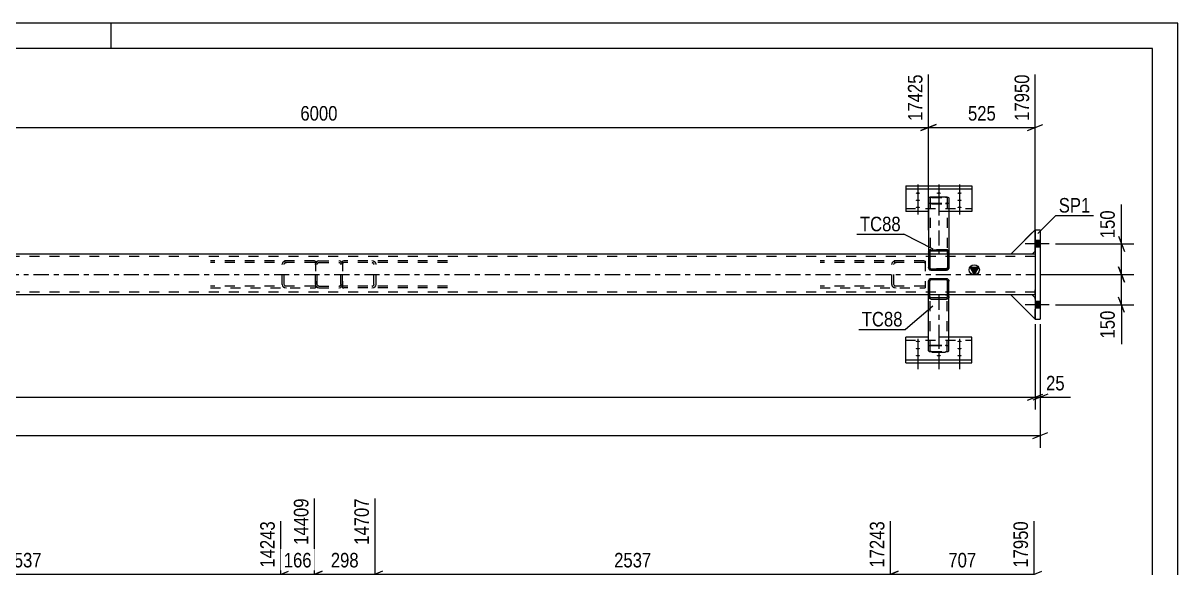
# Model space of a CAD drawing. Header units: millimetres. Extents: x -95 to 746, y -460 to 134.
# Drawn here: x 519 to 746.3, y 26.5 to 133.7 of the extents above; entities that cross this region are included whole.
import ezdxf

# ---------------------------------------------------------------- set-up
doc = ezdxf.new("R2010")
doc.units = ezdxf.units.MM
doc.linetypes.add('DXK_LINE_DOT2', pattern=[3.9198, 1.9599, -1.9599])
doc.linetypes.add('DXK_LINE_DOT3', pattern=[5.9187, 2.979, -0.9799, 0.9799, -0.9799])
doc.styles.add('Arial Narrow', font='ARIALN.TTF', dxfattribs={"height": 0.2})

# ---------------------------------------------------------------- blocks, each defined once
blk = doc.blocks.new('Unknown-389780219-19542')
at = {"color": 5, "linetype": 'Continuous'}
for p, q in [((746.31, 133.73), (-94.69, 133.73)), ((536.31, 128.73), (536.31, 133.73)), ((746.31, -460.27), (746.31, 133.73)), ((741.31, 128.73), (-89.69, 128.73)), ((741.31, -455.27), (741.31, 128.73))]:
    blk.add_line(p, q, dxfattribs=at)
blk = doc.blocks.new('Part-389780219-25405 - 25362')
at = {"color": 2, "linetype": 'Continuous'}
for p, q in [((692.73, 66.85), (692.73, 71.9)), ((697.23, 71.9), (692.73, 71.9)), ((705.73, 71.9), (701.23, 71.9)), ((705.73, 66.85), (705.73, 71.9)), ((692.73, 67.45), (705.73, 67.45)), ((692.73, 66.85), (705.73, 66.85))]:
    blk.add_line(p, q, dxfattribs=at)
at = {"color": 7, "linetype": 'DXK_LINE_DOT2'}
for p, q in [((692.73, 71.3), (705.73, 71.3)), ((701.23, 71.9), (697.23, 71.9))]:
    blk.add_line(p, q, dxfattribs=at)
blk = doc.blocks.new('Part-389780219-25379 - 25362')
at = {"color": 7, "linetype": 'DXK_LINE_DOT2'}
for p, q in [((576.34, 86.91), (555.92, 86.91)), ((576.34, 86.59), (555.92, 86.59)), ((570.03, 86.51), (569.97, 86.27)), ((570.41, 86.27), (570.44, 86.39)), ((570.85, 86.91), (570.51, 86.86)), ((570.68, 86.56), (570.85, 86.59)), ((576.34, 86.91), (576.59, 86.87)), ((576.34, 86.59), (576.5, 86.56)), ((576.5, 86.56), (576.59, 86.52)), ((576.59, 86.87), (576.59, 81.66)), ((569.97, 82.27), (569.97, 86.27)), ((570.41, 82.27), (570.41, 86.27)), ((576.34, 81.95), (555.92, 81.95)), ((569.97, 82.27), (570.03, 82.02)), ((570.44, 82.15), (570.41, 82.27)), ((570.85, 81.95), (570.68, 81.97)), ((576.5, 81.97), (576.34, 81.95)), ((576.59, 82.02), (576.5, 81.97)), ((555.92, 81.63), (576.34, 81.63)), ((570.51, 81.68), (570.85, 81.63)), ((576.34, 81.63), (576.59, 81.66))]:
    blk.add_line(p, q, dxfattribs=at)
for centre, radius, start, end in [((570.71, 86.08), 0.802, 104.5547, 147.5895), ((570.78, 86.18), 0.401, 104.5547, 147.5895), ((570.71, 82.45), 0.802, 212.4105, 255.4453), ((570.78, 82.36), 0.401, 212.4105, 255.4453)]:
    blk.add_arc(centre, radius, start, end, dxfattribs=at)
blk = doc.blocks.new('Part-389780219-25381 - 25362')
at = {"color": 7, "linetype": 'DXK_LINE_DOT2'}
for p, q in [((696.34, 86.91), (675.92, 86.91)), ((696.34, 86.59), (675.92, 86.59)), ((690.03, 86.51), (689.97, 86.27)), ((690.41, 86.27), (690.44, 86.39)), ((690.85, 86.91), (690.51, 86.86)), ((690.68, 86.56), (690.85, 86.59)), ((696.34, 86.91), (696.59, 86.87)), ((696.34, 86.59), (696.51, 86.56)), ((696.51, 86.56), (696.59, 86.52)), ((696.59, 86.87), (696.59, 81.66)), ((689.97, 82.27), (689.97, 86.27)), ((690.41, 82.27), (690.41, 86.27)), ((696.34, 81.95), (675.92, 81.95)), ((689.97, 82.27), (690.03, 82.02)), ((690.44, 82.15), (690.41, 82.27)), ((690.85, 81.95), (690.68, 81.97)), ((696.51, 81.97), (696.34, 81.95)), ((696.59, 82.02), (696.51, 81.97)), ((675.92, 81.63), (696.34, 81.63)), ((690.51, 81.68), (690.85, 81.63)), ((696.34, 81.63), (696.59, 81.66))]:
    blk.add_line(p, q, dxfattribs=at)
for centre, radius, start, end in [((690.71, 86.08), 0.802, 104.5547, 147.5895), ((690.78, 86.18), 0.401, 104.5547, 147.5895), ((690.71, 82.45), 0.802, 212.4105, 255.4453), ((690.78, 82.36), 0.401, 212.4105, 255.4453)]:
    blk.add_arc(centre, radius, start, end, dxfattribs=at)
blk = doc.blocks.new('Part-389780219-25383 - 25362')
at = {"color": 7, "linetype": 'DXK_LINE_DOT2'}
for p, q in [((582.13, 86.91), (581.87, 86.87)), ((581.87, 86.87), (581.87, 81.66)), ((581.87, 86.52), (581.96, 86.56)), ((581.96, 86.56), (582.13, 86.59)), ((602.55, 86.91), (582.13, 86.91)), ((602.55, 86.59), (582.13, 86.59)), ((587.96, 86.86), (587.62, 86.91)), ((587.62, 86.59), (587.79, 86.56)), ((588.03, 86.39), (588.06, 86.27)), ((588.5, 86.27), (588.43, 86.51)), ((588.06, 82.27), (588.06, 86.27)), ((588.5, 82.27), (588.5, 86.27)), ((581.96, 81.97), (581.87, 82.02)), ((582.13, 81.95), (581.96, 81.97)), ((602.55, 81.95), (582.13, 81.95)), ((587.79, 81.97), (587.62, 81.95)), ((588.06, 82.27), (588.03, 82.15)), ((588.43, 82.02), (588.5, 82.27)), ((581.87, 81.66), (582.13, 81.63)), ((602.55, 81.63), (582.13, 81.63)), ((587.62, 81.63), (587.96, 81.68))]:
    blk.add_line(p, q, dxfattribs=at)
for centre, radius, start, end in [((587.69, 86.18), 0.401, 32.4105, 75.4453), ((587.76, 86.08), 0.802, 32.4105, 75.4453), ((587.69, 82.36), 0.401, 284.5547, 327.5895), ((587.76, 82.45), 0.802, 284.5547, 327.5895)]:
    blk.add_arc(centre, radius, start, end, dxfattribs=at)
blk = doc.blocks.new('Bolt-389780219-25582 - 25362')
at = {"linetype": 'Continuous'}
for points in [[(718.23, 90.93), (718.23, 89.61), (719.23, 89.61), (719.23, 90.93)], [(718.23, 90.93), (718.23, 89.61), (719.23, 89.61), (719.23, 90.93)], [(718.23, 78.93), (718.23, 77.61), (719.23, 77.61), (719.23, 78.93)], [(718.23, 78.93), (718.23, 77.61), (719.23, 77.61), (719.23, 78.93)]]:
    blk.add_hatch(color=1, dxfattribs=at).paths.add_polyline_path(points)
at = {"color": 1, "linetype": 'Continuous'}
for p, q in [((719.23, 90.93), (718.23, 90.93)), ((719.23, 90.93), (718.23, 90.93)), ((720.99, 90.27), (716.23, 90.27)), ((720.99, 90.27), (716.23, 90.27)), ((719.23, 89.61), (718.23, 89.61)), ((719.23, 89.61), (718.23, 89.61)), ((720.99, 78.27), (716.23, 78.27)), ((720.99, 78.27), (716.23, 78.27)), ((719.23, 78.93), (718.23, 78.93)), ((719.23, 78.93), (718.23, 78.93)), ((719.23, 77.61), (718.23, 77.61)), ((719.23, 77.61), (718.23, 77.61))]:
    blk.add_line(p, q, dxfattribs=at)
blk = doc.blocks.new('Part-389780219-25392 - 25362')
at = {"color": 7, "linetype": 'DXK_LINE_DOT2'}
for p, q in [((576.64, 86.51), (576.59, 86.27)), ((576.91, 86.27), (576.94, 86.39)), ((577.23, 86.91), (576.99, 86.86)), ((577.11, 86.56), (577.23, 86.59)), ((577.23, 86.91), (581.23, 86.91)), ((577.23, 86.59), (581.23, 86.59)), ((581.48, 86.86), (581.23, 86.91)), ((581.23, 86.59), (581.36, 86.56)), ((581.53, 86.39), (581.55, 86.27)), ((581.87, 86.27), (581.83, 86.51)), ((576.59, 82.27), (576.59, 86.27)), ((576.91, 82.27), (576.91, 86.27)), ((581.55, 82.27), (581.55, 86.27)), ((581.87, 82.27), (581.87, 86.27)), ((576.59, 82.27), (576.64, 82.02)), ((576.94, 82.15), (576.91, 82.27)), ((577.23, 81.95), (577.11, 81.97)), ((577.23, 81.95), (581.23, 81.95)), ((581.36, 81.97), (581.23, 81.95)), ((581.55, 82.27), (581.53, 82.15)), ((581.83, 82.02), (581.87, 82.27)), ((576.99, 81.68), (577.23, 81.63)), ((577.23, 81.63), (581.23, 81.63)), ((581.23, 81.63), (581.48, 81.68))]:
    blk.add_line(p, q, dxfattribs=at)
for centre, radius, start, end in [((577.23, 86.27), 0.64, 112.5, 157.5), ((577.23, 86.27), 0.32, 112.5, 157.5), ((581.23, 86.27), 0.32, 22.5, 67.5), ((581.23, 86.27), 0.64, 22.5, 67.5), ((577.23, 82.27), 0.64, 202.5, 247.5), ((577.23, 82.27), 0.32, 202.5, 247.5), ((581.23, 82.27), 0.32, 292.5, 337.5), ((581.23, 82.27), 0.64, 292.5, 337.5)]:
    blk.add_arc(centre, radius, start, end, dxfattribs=at)
blk = doc.blocks.new('Part-389780219-25462 - 25362')
at = {"color": 7, "linetype": 'DXK_LINE_DOT2'}
for p, q in [((717.63, 80.27), (713.43, 80.27)), ((713.43, 80.27), (718.23, 75.47)), ((718.23, 79.67), (717.63, 80.27)), ((718.23, 75.47), (718.23, 79.67))]:
    blk.add_line(p, q, dxfattribs=at)
blk = doc.blocks.new('Part-389780219-25398 - 25362')
at = {"color": 7, "linetype": 'DXK_LINE_DOT2'}
for p, q in [((697.23, 79.89), (697.23, 80.27)), ((697.47, 80.27), (697.23, 80.27)), ((697.55, 69.21), (697.55, 80.27)), ((700.59, 80.27), (701.23, 80.27)), ((700.82, 80.27), (700.84, 80.27)), ((700.89, 80.27), (700.91, 80.27)), ((700.91, 69.21), (700.91, 80.27)), ((701.23, 79.89), (701.23, 80.27)), ((697.23, 70.14), (697.28, 70.22)), ((697.28, 70.22), (697.42, 70.3)), ((697.42, 70.3), (697.63, 70.34)), ((697.58, 70.18), (697.55, 70.14)), ((697.55, 69.21), (697.58, 69.17)), ((697.65, 70.22), (697.58, 70.18)), ((697.58, 69.17), (697.65, 69.13)), ((697.63, 70.34), (697.87, 70.36)), ((697.75, 70.24), (697.65, 70.22)), ((697.65, 69.13), (697.75, 69.11)), ((697.87, 70.25), (697.75, 70.24)), ((697.75, 69.11), (697.87, 69.1)), ((697.87, 70.36), (700.59, 70.36)), ((697.87, 70.25), (700.59, 70.25)), ((697.87, 69.1), (700.59, 69.1)), ((700.59, 70.36), (700.84, 70.34)), ((700.72, 70.24), (700.59, 70.25)), ((700.59, 69.1), (700.72, 69.11)), ((700.82, 70.22), (700.72, 70.24)), ((700.72, 69.11), (700.82, 69.13)), ((700.82, 70.22), (700.84, 70.21)), ((700.82, 69.13), (700.89, 69.17)), ((700.84, 70.34), (701.05, 70.3)), ((700.84, 70.21), (700.89, 70.18)), ((700.91, 70.14), (700.89, 70.18)), ((700.89, 69.17), (700.91, 69.21)), ((701.05, 70.3), (701.18, 70.22)), ((701.18, 70.22), (701.23, 70.14))]:
    blk.add_line(p, q, dxfattribs=at)
at = {"color": 2, "linetype": 'Continuous'}
for p, q in [((697.23, 69.21), (697.23, 79.89)), ((700.99, 80.27), (697.47, 80.27)), ((701.23, 69.21), (701.23, 79.89)), ((697.28, 69.13), (697.23, 69.21)), ((697.42, 69.06), (697.28, 69.13)), ((697.63, 69.01), (697.42, 69.06)), ((697.87, 68.99), (697.63, 69.01)), ((697.87, 68.99), (700.59, 68.99)), ((700.84, 69.01), (700.59, 68.99)), ((701.05, 69.06), (700.84, 69.01)), ((701.18, 69.13), (701.05, 69.06)), ((701.23, 69.21), (701.18, 69.13))]:
    blk.add_line(p, q, dxfattribs=at)
at = {"color": 7, "linetype": 'DXK_LINE_DOT3'}
blk.add_line((699.23, 80.27), (699.23, 69.68), dxfattribs=at)
blk = doc.blocks.new('Part-389780219-25468 - 25362')
at = {"linetype": 'Continuous'}
blk.add_hatch(color=2, dxfattribs=at).paths.add_polyline_path([(706.23, 84.27), (705.43, 85.67), (707.03, 85.67)])
at = {"color": 7, "linetype": 'DXK_LINE_DOT2'}
for p, q in [((718.23, 87.79), (0.23, 87.79)), ((701.23, 88.27), (697.23, 88.27)), ((717.63, 88.27), (713.43, 88.27)), ((718.23, 88.27), (718.23, 87.31)), ((718.23, 88.27), (718.23, 87.99)), ((718.23, 80.75), (0.23, 80.75)), ((701.23, 80.27), (697.23, 80.27)), ((717.63, 80.27), (713.43, 80.27)), ((718.23, 80.27), (718.23, 81.23))]:
    blk.add_line(p, q, dxfattribs=at)
at = {"color": 2, "linetype": 'Continuous'}
for p, q in [((697.23, 88.27), (461.23, 88.27)), ((713.43, 88.27), (701.23, 88.27)), ((718.23, 88.27), (717.63, 88.27)), ((718.23, 87.31), (718.23, 81.23)), ((706.23, 84.27), (705.43, 85.67)), ((705.43, 85.67), (707.03, 85.67)), ((707.03, 85.67), (706.23, 84.27)), ((697.23, 80.27), (461.23, 80.27)), ((713.43, 80.27), (701.23, 80.27)), ((718.23, 80.27), (717.63, 80.27))]:
    blk.add_line(p, q, dxfattribs=at)
at = {"color": 7, "linetype": 'DXK_LINE_DOT3'}
blk.add_line((0.23, 84.27), (718.23, 84.27), dxfattribs=at)
at = {"color": 2, "linetype": 'Continuous'}
blk.add_circle((706.23, 85.17), 1, dxfattribs=at)
blk = doc.blocks.new('Part-389780219-25404 - 25362')
at = {"color": 2, "linetype": 'Continuous'}
for p, q in [((697.23, 99.32), (697.28, 99.41)), ((697.23, 99.32), (697.23, 88.64)), ((697.28, 99.41), (697.42, 99.48)), ((697.42, 99.48), (697.63, 99.53)), ((697.63, 99.53), (697.87, 99.54)), ((697.87, 99.54), (700.59, 99.54)), ((700.59, 99.54), (700.84, 99.53)), ((700.84, 99.53), (701.05, 99.48)), ((701.05, 99.48), (701.18, 99.41)), ((701.18, 99.41), (701.23, 99.32)), ((701.23, 99.32), (701.23, 88.64)), ((700.99, 88.27), (697.47, 88.27))]:
    blk.add_line(p, q, dxfattribs=at)
at = {"color": 7, "linetype": 'DXK_LINE_DOT2'}
for p, q in [((697.28, 98.31), (697.23, 98.39)), ((697.42, 98.24), (697.28, 98.31)), ((697.63, 98.19), (697.42, 98.24)), ((697.58, 99.37), (697.55, 99.32)), ((697.55, 99.32), (697.55, 88.27)), ((697.55, 98.39), (697.58, 98.35)), ((697.65, 99.4), (697.58, 99.37)), ((697.58, 98.35), (697.65, 98.32)), ((697.87, 98.18), (697.63, 98.19)), ((697.75, 99.43), (697.65, 99.4)), ((697.65, 98.32), (697.75, 98.29)), ((697.87, 99.43), (697.75, 99.43)), ((697.75, 98.29), (697.87, 98.29)), ((697.87, 99.43), (700.59, 99.43)), ((697.87, 98.29), (700.59, 98.29)), ((697.87, 98.18), (700.59, 98.18)), ((700.72, 99.43), (700.59, 99.43)), ((700.59, 98.29), (700.72, 98.29)), ((700.84, 98.19), (700.59, 98.18)), ((700.82, 99.4), (700.72, 99.43)), ((700.72, 98.29), (700.82, 98.32)), ((700.89, 99.37), (700.82, 99.4)), ((700.82, 98.32), (700.84, 98.33)), ((700.84, 98.33), (700.89, 98.35)), ((701.05, 98.24), (700.84, 98.19)), ((700.91, 99.32), (700.89, 99.37)), ((700.89, 98.35), (700.91, 98.39)), ((700.91, 99.32), (700.91, 89.09)), ((701.18, 98.31), (701.05, 98.24)), ((701.23, 98.39), (701.18, 98.31)), ((700.91, 89.09), (700.91, 88.27)), ((697.23, 88.64), (697.23, 88.27)), ((697.47, 88.27), (697.23, 88.27)), ((700.89, 88.27), (700.91, 88.27)), ((701.23, 88.27), (700.99, 88.27)), ((701.23, 88.64), (701.23, 88.27))]:
    blk.add_line(p, q, dxfattribs=at)
at = {"color": 7, "linetype": 'DXK_LINE_DOT3'}
blk.add_line((699.23, 98.86), (699.23, 88.27), dxfattribs=at)
blk = doc.blocks.new('Part-389780219-25406 - 25362')
at = {"color": 2, "linetype": 'Continuous'}
for p, q in [((692.73, 101.68), (705.73, 101.68)), ((692.73, 101.68), (692.73, 96.64)), ((692.73, 101.08), (705.73, 101.08)), ((705.73, 101.68), (705.73, 96.64)), ((697.23, 96.64), (692.73, 96.64)), ((705.73, 96.64), (701.23, 96.64))]:
    blk.add_line(p, q, dxfattribs=at)
at = {"color": 7, "linetype": 'DXK_LINE_DOT2'}
for p, q in [((692.73, 97.24), (705.73, 97.24)), ((701.23, 96.64), (697.23, 96.64))]:
    blk.add_line(p, q, dxfattribs=at)
blk = doc.blocks.new('Part-389780219-25412 - 25362')
at = {"color": 2, "linetype": 'Continuous'}
for p, q in [((718.23, 93.07), (718.23, 75.47)), ((718.23, 93.07), (719.23, 93.07)), ((719.23, 93.07), (719.23, 75.47)), ((718.23, 75.47), (719.23, 75.47))]:
    blk.add_line(p, q, dxfattribs=at)
blk = doc.blocks.new('Part-389780219-25463 - 25362')
at = {"color": 2, "linetype": 'Continuous'}
for p, q in [((717.63, 80.27), (713.43, 80.27)), ((713.43, 80.27), (718.23, 75.47)), ((718.23, 79.67), (717.63, 80.27))]:
    blk.add_line(p, q, dxfattribs=at)
at = {"color": 7, "linetype": 'DXK_LINE_DOT2'}
blk.add_line((718.23, 75.47), (718.23, 79.67), dxfattribs=at)
blk = doc.blocks.new('Part-389780219-25464 - 25362')
at = {"color": 7, "linetype": 'DXK_LINE_DOT2'}
for p, q in [((717.63, 80.27), (713.43, 80.27)), ((713.43, 80.27), (718.23, 75.47)), ((718.23, 79.67), (717.63, 80.27)), ((718.23, 75.47), (718.23, 79.67))]:
    blk.add_line(p, q, dxfattribs=at)
blk = doc.blocks.new('Part-389780219-25465 - 25362')
at = {"color": 7, "linetype": 'DXK_LINE_DOT2'}
for p, q in [((713.43, 88.27), (718.23, 93.07)), ((718.23, 93.07), (718.23, 88.87)), ((718.23, 88.87), (717.63, 88.27)), ((717.63, 88.27), (713.43, 88.27))]:
    blk.add_line(p, q, dxfattribs=at)
blk = doc.blocks.new('Part-389780219-25466 - 25362')
at = {"color": 2, "linetype": 'Continuous'}
for p, q in [((713.43, 88.27), (718.23, 93.07)), ((718.23, 88.87), (717.63, 88.27)), ((717.63, 88.27), (713.43, 88.27))]:
    blk.add_line(p, q, dxfattribs=at)
at = {"color": 7, "linetype": 'DXK_LINE_DOT2'}
blk.add_line((718.23, 88.87), (718.23, 93.07), dxfattribs=at)
blk = doc.blocks.new('Part-389780219-25467 - 25362')
at = {"color": 7, "linetype": 'DXK_LINE_DOT2'}
for p, q in [((713.43, 88.27), (718.23, 93.07)), ((718.23, 93.07), (718.23, 88.87)), ((718.23, 88.87), (717.63, 88.27)), ((717.63, 88.27), (713.43, 88.27))]:
    blk.add_line(p, q, dxfattribs=at)
blk = doc.blocks.new('Bolt-389780219-25578 - 25362')
at = {"linetype": 'Continuous'}
for points in [[(695.13, 70.93), (695.04, 70.93), (694.95, 70.94), (694.87, 70.96), (694.81, 70.98), (694.75, 71), (694.71, 71.03), (694.7, 71.06), (694.7, 71.09), (694.71, 71.12), (694.75, 71.15), (694.81, 71.18), (694.87, 71.2), (694.95, 71.22), (695.04, 71.22), (695.13, 71.23), (695.22, 71.22), (695.31, 71.22), (695.39, 71.2), (695.46, 71.18), (695.51, 71.15), (695.55, 71.12), (695.57, 71.09), (695.57, 71.06), (695.55, 71.03), (695.51, 71), (695.46, 70.98), (695.39, 70.96), (695.31, 70.94), (695.22, 70.93)], [(703.33, 70.93), (703.24, 70.93), (703.15, 70.94), (703.07, 70.96), (703.01, 70.98), (702.95, 71), (702.91, 71.03), (702.9, 71.06), (702.9, 71.09), (702.91, 71.12), (702.95, 71.15), (703.01, 71.18), (703.07, 71.2), (703.15, 71.22), (703.24, 71.22), (703.33, 71.23), (703.42, 71.22), (703.51, 71.22), (703.59, 71.2), (703.66, 71.18), (703.71, 71.15), (703.75, 71.12), (703.77, 71.09), (703.77, 71.06), (703.75, 71.03), (703.71, 71), (703.66, 70.98), (703.59, 70.96), (703.51, 70.94), (703.42, 70.93)], [(695.13, 69.52), (695.04, 69.53), (694.95, 69.54), (694.87, 69.55), (694.81, 69.57), (694.75, 69.6), (694.71, 69.63), (694.7, 69.66), (694.7, 69.69), (694.71, 69.72), (694.75, 69.75), (694.81, 69.78), (694.87, 69.8), (694.95, 69.81), (695.04, 69.82), (695.13, 69.83), (695.22, 69.82), (695.31, 69.81), (695.39, 69.8), (695.46, 69.78), (695.51, 69.75), (695.55, 69.72), (695.57, 69.69), (695.57, 69.66), (695.55, 69.63), (695.51, 69.6), (695.46, 69.57), (695.39, 69.55), (695.31, 69.54), (695.22, 69.53)], [(695.13, 68.12), (695.04, 68.13), (694.95, 68.14), (694.87, 68.15), (694.81, 68.17), (694.75, 68.2), (694.71, 68.23), (694.7, 68.26), (694.7, 68.29), (694.71, 68.32), (694.75, 68.35), (694.81, 68.37), (694.87, 68.39), (694.95, 68.41), (695.04, 68.42), (695.13, 68.42), (695.22, 68.42), (695.31, 68.41), (695.39, 68.39), (695.46, 68.37), (695.51, 68.35), (695.55, 68.32), (695.57, 68.29), (695.57, 68.26), (695.55, 68.23), (695.51, 68.2), (695.46, 68.17), (695.39, 68.15), (695.31, 68.14), (695.22, 68.13)], [(699.23, 68.12), (699.14, 68.13), (699.05, 68.14), (698.97, 68.15), (698.91, 68.17), (698.85, 68.2), (698.81, 68.23), (698.8, 68.26), (698.8, 68.29), (698.81, 68.32), (698.85, 68.35), (698.91, 68.37), (698.97, 68.39), (699.05, 68.41), (699.14, 68.42), (699.23, 68.42), (699.32, 68.42), (699.41, 68.41), (699.49, 68.39), (699.56, 68.37), (699.61, 68.35), (699.65, 68.32), (699.67, 68.29), (699.67, 68.26), (699.65, 68.23), (699.61, 68.2), (699.56, 68.17), (699.49, 68.15), (699.41, 68.14), (699.32, 68.13)], [(703.33, 69.52), (703.24, 69.53), (703.15, 69.54), (703.07, 69.55), (703.01, 69.57), (702.95, 69.6), (702.91, 69.63), (702.9, 69.66), (702.9, 69.69), (702.91, 69.72), (702.95, 69.75), (703.01, 69.78), (703.07, 69.8), (703.15, 69.81), (703.24, 69.82), (703.33, 69.83), (703.42, 69.82), (703.51, 69.81), (703.59, 69.8), (703.66, 69.78), (703.71, 69.75), (703.75, 69.72), (703.77, 69.69), (703.77, 69.66), (703.75, 69.63), (703.71, 69.6), (703.66, 69.57), (703.59, 69.55), (703.51, 69.54), (703.42, 69.53)], [(703.33, 68.12), (703.24, 68.13), (703.15, 68.14), (703.07, 68.15), (703.01, 68.17), (702.95, 68.2), (702.91, 68.23), (702.9, 68.26), (702.9, 68.29), (702.91, 68.32), (702.95, 68.35), (703.01, 68.37), (703.07, 68.39), (703.15, 68.41), (703.24, 68.42), (703.33, 68.42), (703.42, 68.42), (703.51, 68.41), (703.59, 68.39), (703.66, 68.37), (703.71, 68.35), (703.75, 68.32), (703.77, 68.29), (703.77, 68.26), (703.75, 68.23), (703.71, 68.2), (703.66, 68.17), (703.59, 68.15), (703.51, 68.14), (703.42, 68.13)]]:
    blk.add_hatch(color=1, dxfattribs=at).paths.add_polyline_path(points)
at = {"color": 1, "linetype": 'Continuous'}
for p, q in [((695.13, 71.57), (695.13, 68.45)), ((703.33, 71.57), (703.33, 68.45)), ((695.13, 70.16), (695.13, 67.04)), ((695.13, 68.76), (695.13, 65.64)), ((699.23, 68.76), (699.23, 65.64)), ((703.33, 70.16), (703.33, 67.04)), ((703.33, 68.76), (703.33, 65.64))]:
    blk.add_line(p, q, dxfattribs=at)
at = {"color": 1, "linetype": 'DXK_LINE_DOT2'}
blk.add_line((699.23, 71.57), (699.23, 68.45), dxfattribs=at)
blk = doc.blocks.new('Bolt-389780219-25579 - 25362')
at = {"linetype": 'Continuous'}
for points in [[(695.13, 100.41), (695.22, 100.41), (695.31, 100.4), (695.39, 100.38), (695.46, 100.36), (695.51, 100.34), (695.55, 100.31), (695.57, 100.28), (695.57, 100.25), (695.55, 100.22), (695.51, 100.19), (695.46, 100.16), (695.39, 100.14), (695.31, 100.12), (695.22, 100.11), (695.13, 100.11), (695.04, 100.11), (694.95, 100.12), (694.87, 100.14), (694.81, 100.16), (694.75, 100.19), (694.71, 100.22), (694.7, 100.25), (694.7, 100.28), (694.71, 100.31), (694.75, 100.34), (694.81, 100.36), (694.87, 100.38), (694.95, 100.4), (695.04, 100.41)], [(699.23, 100.41), (699.32, 100.41), (699.41, 100.4), (699.49, 100.38), (699.56, 100.36), (699.61, 100.34), (699.65, 100.31), (699.67, 100.28), (699.67, 100.25), (699.65, 100.22), (699.61, 100.19), (699.56, 100.16), (699.49, 100.14), (699.41, 100.12), (699.32, 100.11), (699.23, 100.11), (699.14, 100.11), (699.05, 100.12), (698.97, 100.14), (698.91, 100.16), (698.85, 100.19), (698.81, 100.22), (698.8, 100.25), (698.8, 100.28), (698.81, 100.31), (698.85, 100.34), (698.91, 100.36), (698.97, 100.38), (699.05, 100.4), (699.14, 100.41)], [(703.33, 100.41), (703.42, 100.41), (703.51, 100.4), (703.59, 100.38), (703.66, 100.36), (703.71, 100.34), (703.75, 100.31), (703.77, 100.28), (703.77, 100.25), (703.75, 100.22), (703.71, 100.19), (703.66, 100.16), (703.59, 100.14), (703.51, 100.12), (703.42, 100.11), (703.33, 100.11), (703.24, 100.11), (703.15, 100.12), (703.07, 100.14), (703.01, 100.16), (702.95, 100.19), (702.91, 100.22), (702.9, 100.25), (702.9, 100.28), (702.91, 100.31), (702.95, 100.34), (703.01, 100.36), (703.07, 100.38), (703.15, 100.4), (703.24, 100.41)], [(695.13, 99.01), (695.22, 99.01), (695.31, 99), (695.39, 98.98), (695.46, 98.96), (695.51, 98.93), (695.55, 98.91), (695.57, 98.88), (695.57, 98.84), (695.55, 98.81), (695.51, 98.78), (695.46, 98.76), (695.39, 98.74), (695.31, 98.72), (695.22, 98.71), (695.13, 98.71), (695.04, 98.71), (694.95, 98.72), (694.87, 98.74), (694.81, 98.76), (694.75, 98.78), (694.71, 98.81), (694.7, 98.84), (694.7, 98.88), (694.71, 98.91), (694.75, 98.93), (694.81, 98.96), (694.87, 98.98), (694.95, 99), (695.04, 99.01)], [(703.33, 99.01), (703.42, 99.01), (703.51, 99), (703.59, 98.98), (703.66, 98.96), (703.71, 98.93), (703.75, 98.91), (703.77, 98.88), (703.77, 98.84), (703.75, 98.81), (703.71, 98.78), (703.66, 98.76), (703.59, 98.74), (703.51, 98.72), (703.42, 98.71), (703.33, 98.71), (703.24, 98.71), (703.15, 98.72), (703.07, 98.74), (703.01, 98.76), (702.95, 98.78), (702.91, 98.81), (702.9, 98.84), (702.9, 98.88), (702.91, 98.91), (702.95, 98.93), (703.01, 98.96), (703.07, 98.98), (703.15, 99), (703.24, 99.01)], [(695.13, 97.61), (695.22, 97.6), (695.31, 97.59), (695.39, 97.58), (695.46, 97.56), (695.51, 97.53), (695.55, 97.5), (695.57, 97.47), (695.57, 97.44), (695.55, 97.41), (695.51, 97.38), (695.46, 97.36), (695.39, 97.34), (695.31, 97.32), (695.22, 97.31), (695.13, 97.31), (695.04, 97.31), (694.95, 97.32), (694.87, 97.34), (694.81, 97.36), (694.75, 97.38), (694.71, 97.41), (694.7, 97.44), (694.7, 97.47), (694.71, 97.5), (694.75, 97.53), (694.81, 97.56), (694.87, 97.58), (694.95, 97.59), (695.04, 97.6)], [(703.33, 97.61), (703.42, 97.6), (703.51, 97.59), (703.59, 97.58), (703.66, 97.56), (703.71, 97.53), (703.75, 97.5), (703.77, 97.47), (703.77, 97.44), (703.75, 97.41), (703.71, 97.38), (703.66, 97.36), (703.59, 97.34), (703.51, 97.32), (703.42, 97.31), (703.33, 97.31), (703.24, 97.31), (703.15, 97.32), (703.07, 97.34), (703.01, 97.36), (702.95, 97.38), (702.91, 97.41), (702.9, 97.44), (702.9, 97.47), (702.91, 97.5), (702.95, 97.53), (703.01, 97.56), (703.07, 97.58), (703.15, 97.59), (703.24, 97.6)]]:
    blk.add_hatch(color=1, dxfattribs=at).paths.add_polyline_path(points)
at = {"color": 1, "linetype": 'Continuous'}
for p, q in [((695.13, 101.95), (695.13, 98.83)), ((695.13, 100.55), (695.13, 97.43)), ((699.23, 101.95), (699.23, 98.83)), ((703.33, 101.95), (703.33, 98.83)), ((703.33, 100.55), (703.33, 97.43)), ((695.13, 99.15), (695.13, 96.03)), ((703.33, 99.15), (703.33, 96.03))]:
    blk.add_line(p, q, dxfattribs=at)
at = {"color": 1, "linetype": 'DXK_LINE_DOT2'}
blk.add_line((699.23, 99.15), (699.23, 96.03), dxfattribs=at)
blk = doc.blocks.new('Part-389780219-51585 - 25362')
at = {"color": 2, "linetype": 'Continuous'}
for p, q in [((697.27, 88.83), (697.23, 88.64)), ((697.37, 88.98), (697.27, 88.83)), ((697.53, 89.09), (697.37, 88.98)), ((697.47, 88.64), (697.49, 88.74)), ((697.49, 88.74), (697.54, 88.81)), ((697.71, 89.12), (697.53, 89.09)), ((697.54, 88.81), (697.62, 88.87)), ((697.62, 88.87), (697.71, 88.88)), ((697.71, 89.12), (700.75, 89.12)), ((697.71, 89.12), (697.71, 89.12)), ((697.71, 88.88), (697.71, 88.88)), ((697.71, 88.88), (700.75, 88.88)), ((700.75, 89.12), (700.75, 89.12)), ((700.94, 89.09), (700.75, 89.12)), ((700.75, 88.88), (700.75, 88.88)), ((700.75, 88.88), (700.84, 88.87)), ((700.84, 88.87), (700.92, 88.81)), ((700.92, 88.81), (700.97, 88.74)), ((701.09, 88.98), (700.94, 89.09)), ((700.97, 88.74), (700.99, 88.64)), ((701.2, 88.83), (701.09, 88.98)), ((701.23, 88.64), (701.2, 88.83)), ((697.23, 88.64), (697.23, 85.6)), ((697.47, 88.64), (697.47, 88.64)), ((697.47, 88.64), (697.47, 85.6)), ((700.99, 88.64), (700.99, 88.64)), ((700.99, 88.64), (700.99, 85.6)), ((701.23, 88.64), (701.23, 85.6)), ((697.23, 85.6), (697.27, 85.42)), ((697.27, 85.42), (697.37, 85.26)), ((697.37, 85.26), (697.53, 85.16)), ((697.47, 85.6), (697.47, 85.6)), ((697.49, 85.51), (697.47, 85.6)), ((697.54, 85.43), (697.49, 85.51)), ((697.53, 85.16), (697.71, 85.12)), ((697.62, 85.38), (697.54, 85.43)), ((697.71, 85.36), (697.62, 85.38)), ((697.71, 85.36), (697.71, 85.36)), ((697.71, 85.36), (700.75, 85.36)), ((697.71, 85.12), (700.75, 85.12)), ((697.71, 85.12), (697.71, 85.12)), ((700.84, 85.38), (700.75, 85.36)), ((700.75, 85.36), (700.75, 85.36)), ((700.75, 85.12), (700.94, 85.16)), ((700.75, 85.12), (700.75, 85.12)), ((700.92, 85.43), (700.84, 85.38)), ((700.97, 85.51), (700.92, 85.43)), ((700.94, 85.16), (701.09, 85.26)), ((700.99, 85.6), (700.97, 85.51)), ((700.99, 85.6), (700.99, 85.6)), ((701.09, 85.26), (701.2, 85.42)), ((701.2, 85.42), (701.23, 85.6))]:
    blk.add_line(p, q, dxfattribs=at)
at = {"color": 7, "linetype": 'DXK_LINE_DOT2'}
for p, q in [((697.23, 88.64), (697.27, 88.83)), ((697.27, 88.83), (697.37, 88.98)), ((697.37, 88.98), (697.53, 89.09)), ((697.49, 88.74), (697.47, 88.64)), ((697.54, 88.81), (697.49, 88.74)), ((697.53, 89.09), (697.71, 89.12)), ((697.62, 88.87), (697.54, 88.81)), ((697.71, 88.88), (697.62, 88.87)), ((700.75, 89.12), (697.71, 89.12)), ((697.71, 88.88), (700.75, 88.88)), ((700.75, 89.12), (700.94, 89.09)), ((700.84, 88.87), (700.75, 88.88)), ((700.92, 88.81), (700.84, 88.87)), ((700.97, 88.74), (700.92, 88.81)), ((700.94, 89.09), (701.09, 88.98)), ((700.99, 88.64), (700.97, 88.74)), ((701.09, 88.98), (701.2, 88.83)), ((701.2, 88.83), (701.23, 88.64)), ((697.47, 88.27), (697.23, 88.27)), ((697.23, 88.27), (697.47, 88.27)), ((697.47, 88.64), (697.47, 88.64)), ((700.99, 88.64), (700.99, 88.64)), ((701.23, 88.27), (700.99, 88.27)), ((700.99, 88.27), (701.23, 88.27)), ((697.27, 85.42), (697.23, 85.6)), ((697.47, 85.6), (697.49, 85.51)), ((697.49, 85.51), (697.54, 85.43)), ((697.71, 85.12), (697.53, 85.16)), ((697.54, 85.43), (697.62, 85.38)), ((697.62, 85.38), (697.71, 85.36)), ((700.75, 85.36), (697.71, 85.36)), ((697.71, 85.12), (700.75, 85.12)), ((700.75, 85.36), (700.84, 85.38)), ((700.94, 85.16), (700.75, 85.12)), ((700.84, 85.38), (700.92, 85.43)), ((700.92, 85.43), (700.97, 85.51)), ((700.97, 85.51), (700.99, 85.6)), ((701.23, 85.6), (701.2, 85.42))]:
    blk.add_line(p, q, dxfattribs=at)
for centre, start, end in [((697.71, 85.6), 202.5, 247.5), ((700.75, 85.6), 292.5, 337.5)]:
    blk.add_arc(centre, 0.48, start, end, dxfattribs=at)
blk = doc.blocks.new('Part-389780219-51586 - 25362')
at = {"color": 2, "linetype": 'Continuous'}
for p, q in [((697.27, 83.11), (697.23, 82.93)), ((697.23, 79.89), (697.23, 82.93)), ((697.37, 83.27), (697.27, 83.11)), ((697.53, 83.37), (697.37, 83.27)), ((697.49, 83.02), (697.47, 82.93)), ((697.47, 79.89), (697.47, 82.93)), ((697.54, 83.1), (697.49, 83.02)), ((697.71, 83.41), (697.53, 83.37)), ((697.62, 83.15), (697.54, 83.1)), ((697.71, 83.17), (697.62, 83.15)), ((700.75, 83.41), (697.71, 83.41)), ((700.75, 83.17), (697.71, 83.17)), ((700.94, 83.37), (700.75, 83.41)), ((700.84, 83.15), (700.75, 83.17)), ((700.92, 83.1), (700.84, 83.15)), ((700.97, 83.02), (700.92, 83.1)), ((701.09, 83.27), (700.94, 83.37)), ((700.99, 82.93), (700.97, 83.02)), ((700.99, 79.89), (700.99, 82.93)), ((701.2, 83.11), (701.09, 83.27)), ((701.23, 82.93), (701.2, 83.11)), ((701.23, 79.89), (701.23, 82.93)), ((697.27, 79.71), (697.23, 79.89)), ((697.37, 79.55), (697.27, 79.71)), ((697.47, 79.89), (697.49, 79.8)), ((697.49, 79.8), (697.54, 79.72)), ((697.54, 79.72), (697.62, 79.67)), ((697.62, 79.67), (697.71, 79.65)), ((700.75, 79.65), (697.71, 79.65)), ((700.75, 79.65), (700.84, 79.67)), ((700.84, 79.67), (700.92, 79.72)), ((700.92, 79.72), (700.97, 79.8)), ((700.97, 79.8), (700.99, 79.89)), ((701.2, 79.71), (701.09, 79.55)), ((701.23, 79.89), (701.2, 79.71)), ((697.53, 79.45), (697.37, 79.55)), ((697.71, 79.41), (697.53, 79.45)), ((697.71, 79.41), (700.75, 79.41)), ((700.75, 79.41), (700.94, 79.45)), ((700.75, 79.41), (700.75, 79.41)), ((701.09, 79.55), (700.94, 79.45))]:
    blk.add_line(p, q, dxfattribs=at)
at = {"color": 7, "linetype": 'DXK_LINE_DOT2'}
for p, q in [((697.23, 82.93), (697.27, 83.11)), ((697.53, 83.37), (697.71, 83.41)), ((700.75, 83.41), (700.94, 83.37)), ((701.2, 83.11), (701.23, 82.93)), ((697.47, 80.27), (697.23, 80.27)), ((701.23, 80.27), (700.99, 80.27)), ((697.71, 79.41), (700.75, 79.41)), ((700.94, 79.45), (700.75, 79.41))]:
    blk.add_line(p, q, dxfattribs=at)
for centre, start, end in [((697.71, 82.93), 112.5, 157.5), ((700.75, 82.93), 22.5, 67.5)]:
    blk.add_arc(centre, 0.48, start, end, dxfattribs=at)
blk = doc.blocks.new('StraightDimension-389780219-29122 - 1176')
at = {"color": 7, "linetype": 'Continuous'}
for p, q in [((468.27, -5), (468.27, 40.19)), ((569.73, -5), (569.73, 35.69)), ((469.77, 25.85), (466.77, 24.65)), ((468.27, 25.25), (569.73, 25.25)), ((568.23, 24.65), (571.23, 25.85))]:
    blk.add_line(p, q, dxfattribs=at)
at = {"color": 0, "linetype": 'Continuous'}
blk.add_wipeout([(569.13, 36.29), (564.93, 36.29), (564.93, 25.95), (569.13, 25.95)], dxfattribs=at)
at = {"color": 0}
blk.add_wipeout([(523.26, 26), (523.26, 30.2), (514.74, 30.2), (514.74, 26)], dxfattribs=at)
at = {"color": 3, "linetype": 'Continuous', "style": 'Arial Narrow'}
blk.add_text('14243', height=2.863, rotation=90.0002, dxfattribs=at).set_placement((568.53, 26.55))
at = {"color": 3, "style": 'Arial Narrow'}
blk.add_text('2537', height=2.863, dxfattribs=at).set_placement((515.34, 26.6))
blk = doc.blocks.new('StraightDimension-389780219-29119 - 1176')
at = {"color": 7, "linetype": 'Continuous'}
for p, q in [((588.27, -5), (588.27, 40.19)), ((689.73, -5), (689.73, 35.69)), ((589.77, 25.85), (586.77, 24.65)), ((588.27, 25.25), (689.73, 25.25)), ((688.23, 24.65), (691.23, 25.85))]:
    blk.add_line(p, q, dxfattribs=at)
at = {"color": 0, "linetype": 'Continuous'}
blk.add_wipeout([(689.13, 36.29), (684.93, 36.29), (684.93, 25.95), (689.13, 25.95)], dxfattribs=at)
at = {"color": 0}
blk.add_wipeout([(643.26, 26), (643.26, 30.2), (634.74, 30.2), (634.74, 26)], dxfattribs=at)
at = {"color": 3, "linetype": 'Continuous', "style": 'Arial Narrow'}
blk.add_text('17243', height=2.863, rotation=90.0002, dxfattribs=at).set_placement((688.53, 26.55))
at = {"color": 3, "style": 'Arial Narrow'}
blk.add_text('2537', height=2.863, dxfattribs=at).set_placement((635.34, 26.6))
blk = doc.blocks.new('StraightDimension-389780219-29118 - 1176')
at = {"color": 7, "linetype": 'Continuous'}
for p, q in [((689.73, -5), (689.73, 35.69)), ((718, 7), (718, 35.69)), ((691.23, 25.85), (688.23, 24.65)), ((689.73, 25.25), (718, 25.25)), ((716.5, 24.65), (719.5, 25.85))]:
    blk.add_line(p, q, dxfattribs=at)
at = {"color": 0, "linetype": 'Continuous'}
blk.add_wipeout([(717.4, 36.29), (713.2, 36.29), (713.2, 25.95), (717.4, 25.95)], dxfattribs=at)
at = {"color": 0}
blk.add_wipeout([(707.21, 26), (707.21, 30.2), (700.53, 30.2), (700.53, 26)], dxfattribs=at)
at = {"color": 3, "linetype": 'Continuous', "style": 'Arial Narrow'}
blk.add_text('17950', height=2.863, rotation=90.0002, dxfattribs=at).set_placement((716.8, 26.55))
at = {"color": 3, "style": 'Arial Narrow'}
blk.add_text('707', height=2.863, dxfattribs=at).set_placement((701.13, 26.6))
blk = doc.blocks.new('StraightDimension-389780219-29120 - 1176')
at = {"color": 7, "linetype": 'Continuous'}
for p, q in [((576.36, -5), (576.36, 40.19)), ((588.27, -5), (588.27, 40.19)), ((574.86, 24.65), (577.86, 25.85)), ((576.36, 25.25), (588.27, 25.25)), ((589.77, 25.85), (586.77, 24.65))]:
    blk.add_line(p, q, dxfattribs=at)
at = {"color": 0}
blk.add_wipeout([(585.66, 26), (585.66, 30.2), (578.97, 30.2), (578.97, 26)], dxfattribs=at)
at = {"color": 0, "linetype": 'Continuous'}
blk.add_wipeout([(587.67, 40.79), (583.47, 40.79), (583.47, 30.45), (587.67, 30.45)], dxfattribs=at)
at = {"color": 3, "linetype": 'Continuous', "style": 'Arial Narrow'}
blk.add_text('14707', height=2.863, rotation=90.0002, dxfattribs=at).set_placement((587.07, 31.05))
at = {"color": 3, "style": 'Arial Narrow'}
blk.add_text('298', height=2.863, dxfattribs=at).set_placement((579.57, 26.6))
blk = doc.blocks.new('StraightDimension-389780219-29121 - 1176')
at = {"color": 7, "linetype": 'Continuous'}
for p, q in [((576.36, -5), (576.36, 40.19)), ((569.73, -5), (569.73, 35.69)), ((568.23, 24.65), (571.23, 25.85)), ((569.73, 25.25), (576.36, 25.25)), ((577.86, 25.85), (574.86, 24.65))]:
    blk.add_line(p, q, dxfattribs=at)
at = {"color": 0}
blk.add_wipeout([(576.39, 26), (576.39, 30.2), (569.71, 30.2), (569.71, 26)], dxfattribs=at)
at = {"color": 0, "linetype": 'Continuous'}
blk.add_wipeout([(575.76, 40.79), (571.56, 40.79), (571.56, 30.45), (575.76, 30.45)], dxfattribs=at)
at = {"color": 3, "linetype": 'Continuous', "style": 'Arial Narrow'}
blk.add_text('14409', height=2.863, rotation=90.0002, dxfattribs=at).set_placement((575.16, 31.05))
at = {"color": 3, "style": 'Arial Narrow'}
blk.add_text('166', height=2.863, dxfattribs=at).set_placement((570.31, 26.6))
blk = doc.blocks.new('StraightDimension-389780219-55487 - 25362')
at = {"color": 7, "linetype": 'Continuous'}
for p, q in [((734.63, 91.77), (735.83, 88.77)), ((722.23, 90.27), (737.63, 90.27)), ((735.23, 84.27), (735.23, 90.27)), ((719.23, 84.27), (737.63, 84.27)), ((735.83, 82.77), (734.63, 85.77))]:
    blk.add_line(p, q, dxfattribs=at)
at = {"color": 0}
blk.add_wipeout([(734.48, 97.48), (730.28, 97.48), (730.28, 90.79), (734.48, 90.79)], dxfattribs=at)
at = {"color": 7, "linetype": 'Continuous'}
blk.add_line((735.23, 90.27), (735.23, 98), dxfattribs=at)
blk.add_line((735.23, 90.27), (735.23, 98), dxfattribs=at)
at = {"color": 3, "style": 'Arial Narrow'}
blk.add_text('150', height=2.863, rotation=90.0002, dxfattribs=at).set_placement((733.88, 91.39))
blk = doc.blocks.new('StraightDimension-389780219-27561 - 25362')
at = {"color": 7, "linetype": 'Continuous'}
for p, q in [((719.23, 74.47), (719.23, 50.17)), ((-0.77, 52.57), (719.23, 52.57)), ((717.73, 51.97), (720.73, 53.17))]:
    blk.add_line(p, q, dxfattribs=at)
blk = doc.blocks.new('StraightDimension-389780219-27269 - 25362')
at = {"color": 7, "linetype": 'Continuous'}
for p, q in [((697.23, 92.97), (697.23, 123.63)), ((718.23, 89.27), (718.23, 123.63)), ((698.73, 113.79), (695.73, 112.59)), ((716.73, 112.59), (719.73, 113.79)), ((697.23, 113.19), (718.23, 113.19))]:
    blk.add_line(p, q, dxfattribs=at)
at = {"color": 0, "linetype": 'Continuous'}
blk.add_wipeout([(717.63, 124.23), (713.43, 124.23), (713.43, 113.89), (717.63, 113.89)], dxfattribs=at)
at = {"color": 0}
blk.add_wipeout([(711.07, 113.94), (711.07, 118.14), (704.39, 118.14), (704.39, 113.94)], dxfattribs=at)
at = {"color": 3, "linetype": 'Continuous', "style": 'Arial Narrow'}
blk.add_text('17950', height=2.863, rotation=90.0002, dxfattribs=at).set_placement((717.03, 114.49))
at = {"color": 3, "style": 'Arial Narrow'}
blk.add_text('525', height=2.863, dxfattribs=at).set_placement((704.99, 114.54))
blk = doc.blocks.new('StraightDimension-389780219-27270 - 25362')
at = {"color": 7, "linetype": 'Continuous'}
for p, q in [((697.23, 92.97), (697.23, 123.63)), ((695.73, 112.59), (698.73, 113.79)), ((457.23, 113.19), (697.23, 113.19))]:
    blk.add_line(p, q, dxfattribs=at)
at = {"color": 0, "linetype": 'Continuous'}
blk.add_wipeout([(696.63, 124.23), (692.43, 124.23), (692.43, 113.89), (696.63, 113.89)], dxfattribs=at)
at = {"color": 0}
blk.add_wipeout([(581.49, 113.94), (581.49, 118.14), (572.98, 118.14), (572.98, 113.94)], dxfattribs=at)
at = {"color": 3, "linetype": 'Continuous', "style": 'Arial Narrow'}
blk.add_text('17425', height=2.863, rotation=90.0002, dxfattribs=at).set_placement((696.03, 114.49))
at = {"color": 3, "style": 'Arial Narrow'}
blk.add_text('6000', height=2.863, dxfattribs=at).set_placement((573.58, 114.54))
blk = doc.blocks.new('StraightDimension-389780219-27402 - 25362')
at = {"color": 7, "linetype": 'Continuous'}
for p, q in [((718.23, 74.47), (718.23, 57.69)), ((719.23, 74.47), (719.23, 57.69)), ((716.73, 59.49), (719.73, 60.69)), ((720.73, 60.69), (717.73, 59.49)), ((718.23, 60.09), (719.23, 60.09))]:
    blk.add_line(p, q, dxfattribs=at)
at = {"color": 0}
blk.add_wipeout([(724.61, 60.84), (724.61, 65.04), (719.76, 65.04), (719.76, 60.84)], dxfattribs=at)
at = {"color": 7, "linetype": 'Continuous'}
blk.add_line((719.23, 60.09), (725.14, 60.09), dxfattribs=at)
blk.add_line((719.23, 60.09), (725.14, 60.09), dxfattribs=at)
at = {"color": 3, "style": 'Arial Narrow'}
blk.add_text('25', height=2.863, dxfattribs=at).set_placement((720.36, 61.44))
blk = doc.blocks.new('StraightDimension-389780219-27403 - 25362')
at = {"color": 7, "linetype": 'Continuous'}
for p, q in [((718.23, 74.47), (718.23, 57.69)), ((0.23, 60.09), (718.23, 60.09)), ((716.73, 59.49), (719.73, 60.69))]:
    blk.add_line(p, q, dxfattribs=at)
blk = doc.blocks.new('StraightDimension-389780219-55488 - 25362')
at = {"color": 7, "linetype": 'Continuous'}
for p, q in [((719.23, 84.27), (737.63, 84.27)), ((734.63, 85.77), (735.83, 82.77)), ((735.23, 78.27), (735.23, 84.27)), ((735.83, 76.77), (734.63, 79.77)), ((722.23, 78.27), (737.63, 78.27))]:
    blk.add_line(p, q, dxfattribs=at)
at = {"color": 0}
blk.add_wipeout([(734.48, 77.74), (730.28, 77.74), (730.28, 71.06), (734.48, 71.06)], dxfattribs=at)
at = {"color": 7, "linetype": 'Continuous'}
blk.add_line((735.23, 78.27), (735.23, 70.53), dxfattribs=at)
blk.add_line((735.23, 78.27), (735.23, 70.53), dxfattribs=at)
at = {"color": 3, "style": 'Arial Narrow'}
blk.add_text('150', height=2.863, rotation=90.0002, dxfattribs=at).set_placement((733.88, 71.66))
blk = doc.blocks.new('Mark-389780219-27584 - 25362')
at = {"color": 0}
blk.add_wipeout([(692.12, 74.03), (692.12, 77.03), (684.08, 77.03), (684.08, 74.03)], dxfattribs=at)
blk.add_wipeout([(692.12, 74.03), (692.12, 77.03), (684.08, 77.03), (684.08, 74.03)], dxfattribs=at)
at = {"color": 30, "linetype": 'Continuous'}
for p in [(698.04, 78), (683.48, 73.43)]:
    blk.add_line(p, (692.72, 73.43), dxfattribs=at)
at = {"color": 3, "style": 'Arial Narrow'}
blk.add_text('TC88', height=2.863, dxfattribs=at).set_placement((684.08, 74.03))
blk = doc.blocks.new('Mark-389780219-27587 - 25362')
at = {"color": 0}
blk.add_wipeout([(691.76, 92.76), (691.76, 95.76), (683.72, 95.76), (683.72, 92.76)], dxfattribs=at)
blk.add_wipeout([(691.76, 92.76), (691.76, 95.76), (683.72, 95.76), (683.72, 92.76)], dxfattribs=at)
at = {"color": 30, "linetype": 'Continuous'}
for p in [(683.12, 92.16), (698.11, 89.26)]:
    blk.add_line(p, (692.36, 92.16), dxfattribs=at)
at = {"color": 3, "style": 'Arial Narrow'}
blk.add_text('TC88', height=2.863, dxfattribs=at).set_placement((683.72, 92.76))
blk = doc.blocks.new('Mark-389780219-27596 - 25362')
at = {"color": 0}
blk.add_wipeout([(729.07, 96.44), (729.07, 99.44), (722.86, 99.44), (722.86, 96.44)], dxfattribs=at)
blk.add_wipeout([(729.07, 96.44), (729.07, 99.44), (722.86, 99.44), (722.86, 96.44)], dxfattribs=at)
at = {"color": 30, "linetype": 'Continuous'}
for p, q in [((718.73, 92.31), (722.26, 95.84)), ((722.26, 95.84), (729.67, 95.84))]:
    blk.add_line(p, q, dxfattribs=at)
at = {"color": 3, "style": 'Arial Narrow'}
blk.add_text('SP1', height=2.863, dxfattribs=at).set_placement((722.86, 96.44))

msp = doc.modelspace()

# ---------------------------------------------------------------- block references
for name in ['Unknown-389780219-19542', 'Part-389780219-25406 - 25362', 'Bolt-389780219-25579 - 25362', 'Part-389780219-25404 - 25362', 'Part-389780219-25465 - 25362', 'Part-389780219-25466 - 25362', 'Part-389780219-25467 - 25362', 'Bolt-389780219-25582 - 25362', 'Part-389780219-25412 - 25362', 'Part-389780219-51585 - 25362', 'Part-389780219-25468 - 25362', 'Part-389780219-25379 - 25362', 'Part-389780219-25392 - 25362', 'Part-389780219-25383 - 25362', 'Part-389780219-25381 - 25362', 'Part-389780219-51586 - 25362', 'Part-389780219-25398 - 25362', 'Part-389780219-25462 - 25362', 'Part-389780219-25463 - 25362', 'Part-389780219-25464 - 25362', 'Part-389780219-25405 - 25362', 'Bolt-389780219-25578 - 25362']:
    msp.add_blockref(name, (0, 0))

# ---------------------------------------------------------------- next in the draw order: block references
for name in ['StraightDimension-389780219-55487 - 25362', 'StraightDimension-389780219-27561 - 25362', 'StraightDimension-389780219-29122 - 1176', 'StraightDimension-389780219-29119 - 1176']:
    msp.add_blockref(name, (0, 0))

# ---------------------------------------------------------------- next in the draw order: block references
for name in ['StraightDimension-389780219-27269 - 25362', 'StraightDimension-389780219-27402 - 25362', 'StraightDimension-389780219-29120 - 1176', 'StraightDimension-389780219-29118 - 1176']:
    msp.add_blockref(name, (0, 0))

# ---------------------------------------------------------------- next in the draw order: block references
for name in ['StraightDimension-389780219-27270 - 25362', 'Mark-389780219-27596 - 25362', 'StraightDimension-389780219-27403 - 25362', 'StraightDimension-389780219-29121 - 1176']:
    msp.add_blockref(name, (0, 0))

# ---------------------------------------------------------------- next in the draw order: block references
for name in ['Mark-389780219-27587 - 25362', 'StraightDimension-389780219-55488 - 25362', 'Mark-389780219-27584 - 25362']:
    msp.add_blockref(name, (0, 0))

doc.saveas('drawing.dxf')
